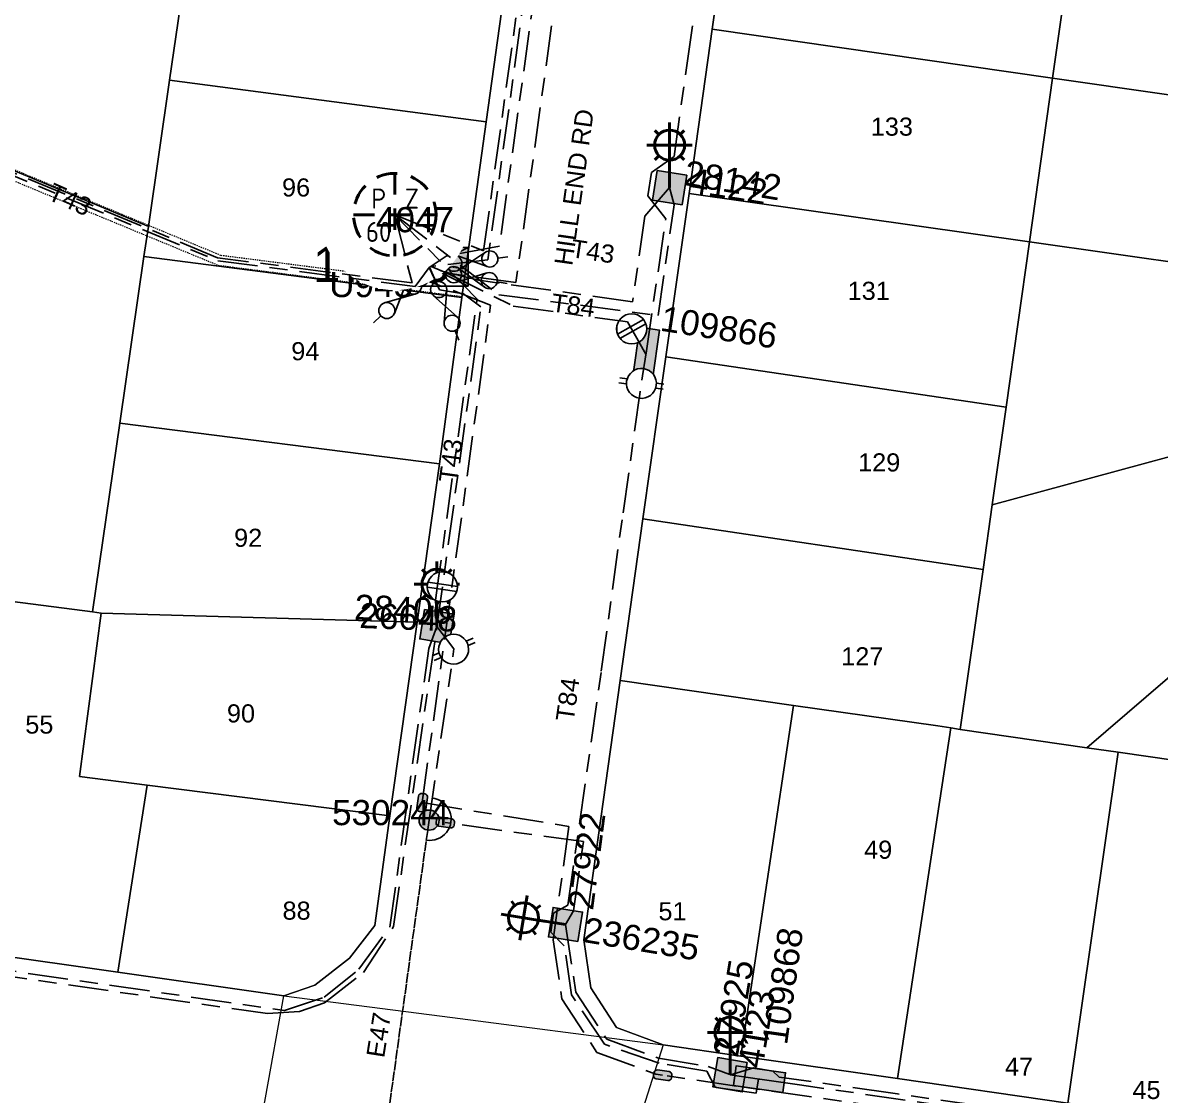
# Model space of a CAD drawing. Header units: metres. Extents: x 302360 to 303385, y 6262522 to 6263141.
# Drawn here: x 302754.4 to 302867.5, y 6262852.3 to 6262959 of the extents above; entities that cross this region are included whole.
import ezdxf
from ezdxf.enums import TextEntityAlignment as Align

# ---------------------------------------------------------------- set-up
doc = ezdxf.new("R2010")
doc.units = ezdxf.units.M
for name, pattern in [('Cable Exist OH', [1, 1, 0]), ('Cable Exist UG', [8.2, 4, -1.2, 1.8, -1.2]), ('Dash', [5, 3, -2]), ('HIDDEN', [0.375, 0.25, -0.125]), ('HIDDEN2', [0.1875, 0.125, -0.0625])]:
    doc.linetypes.add(name, pattern=pattern)
doc.layers.get('0').update_dxf_attribs({"color": 6})
for name, color, linetype, lineweight in [('Cadastre Land Parcels_SP_EXT', 9, 'Continuous', 5), ('Cadastre Other Property_SP_EXT', 9, 'HIDDEN', 5), ('Cadastre Roads_SP_EXT', 9, 'Continuous', 5)]:
    doc.layers.add(name, color=color, linetype=linetype, lineweight=lineweight)
for name, color, linetype in [('Equip_HV_EXT', 7, 'Continuous'), ('Equip_LV_EXT', 7, 'Continuous'), ('Equip_SL_EXT', 7, 'Continuous'), ('Equip_SP_SL_EXT', 7, 'Continuous'), ('Mains_HV_EXT', 7, 'Continuous'), ('Mains_LV_EXT', 7, 'Continuous'), ('Mains_LV_SL_EXT', 7, 'Continuous'), ('Mains_SL_EXT', 7, 'Continuous'), ('Sub_SP_EXT', 7, 'Continuous'), ('SupportsOH_SP_TR_HV_LV_SL_EXT', 7, 'Continuous'), ('SupportsUG_SP_LV_EXT', 7, 'Continuous'), ('SupportsUG_SP_LV_SL_EXT', 7, 'Continuous')]:
    doc.layers.add(name, color=color, linetype=linetype)
doc.styles.add('COLUMN_LABEL', font='arial.ttf')
doc.styles.add('iecARIAL', font='arial.ttf', dxfattribs={"height": 2})
doc.styles.add('IESYMBOL1', font='isocp.shx')
doc.styles.add('POLE_LABEL', font='arial.ttf')
doc.styles.add('SLCP_LABEL', font='arial.ttf', dxfattribs={"height": 3.5})
doc.styles.get("Standard").update_dxf_attribs({"font": 'arial.ttf'})
doc.styles.add('SWITCH_LABEL', font='arial.ttf', dxfattribs={"height": 2.5})

# ---------------------------------------------------------------- blocks, each defined once
blk = doc.blocks.new('SUB_PADMOUNT_EXT')
for points in [[(0, 0), (-3.84, 1.92), (-3.84, -1.92)], [(0, 0), (3.84, 1.92), (3.84, -1.92)]]:
    blk.add_hatch(color=256).paths.add_polyline_path(points)
for p, q in [((3.84, 1.92), (-3.84, -1.92)), ((-3.84, 1.92), (3.84, -1.92))]:
    blk.add_line(p, q)
blk.add_lwpolyline([(-3.84, -1.92), (3.84, -1.92), (3.84, 1.92), (-3.84, 1.92)], close=True)
for tag, height, flags, p in [('ASSET_NUM', 3.5, 8, (2, 2)), ('STREET_CODE', 0.2, 9, (1.5, 0)), ('CONSTRUCTED_VOLTAGE', 0.2, 9, (1.5, -0.2)), ('OPERATING_VOLTAGE', 0.2, 9, (1.5, -0.6)), ('ORIENTATION', 0.2, 9, (1.5, -0.8)), ('OWNED_BY', 0.2, 9, (1.5, -1)), ('OPERATED_BY', 0.2, 9, (1.5, -1.2)), ('NO_PHASES', 0.2, 9, (1.5, -0.4)), ('SECONDARY_VOLTAGE', 0.2, 9, (1.5, -1.6)), ('STATE', 0.2, 9, (1.5, -1.8)), ('SUBSTATION_TYPE', 0.2, 9, (1.5, -2.2)), ('MAINTAINED_BY', 0.2, 9, (1.5, -1.4)), ('PARENT', 0.2, 9, (1.5, -2)), ('STREETNAME', 0.2, 9, (1.5, -3)), ('SUBURB', 0.2, 9, (1.5, -3.2)), ('USAGE', 0.2, 9, (1.5, -2.4)), ('LEGEND', 0.2, 9, (1.5, -2.6)), ('LOCATION', 0.2, 9, (1.5, -2.8)), ('NOTES', 0.2, 9, (1.5, -3.4)), ('Z', 0.2, 1, (1.5, -3.6))]:
    blk.add_attdef(tag, text='', height=height, dxfattribs=dict(flags=flags)).set_placement(p, align=Align.MIDDLE_LEFT)
blk = doc.blocks.new('COLUMN_EXT')
blk.add_hatch(color=256).paths.add_polyline_path([(-1.49, 1.48), (-1.49, -1.49), (1.48, -1.49), (1.48, 1.48)])
blk.add_lwpolyline([(-1.49, -1.49), (1.48, -1.49), (1.48, 1.48), (-1.49, 1.48)], close=True)
for tag, height, style, flags, p in [('ASSET_NUM', 2.5, 'COLUMN_LABEL', 8, (2, 2)), ('STRUCTURE_PLANT_NUMBER', 0.2, 'POLE_LABEL', 9, (1.81, 0.03)), ('STREET_CODE', 0.2, 'COLUMN_LABEL', 9, (1.81, -0.2))]:
    blk.add_attdef(tag, text='', height=height, dxfattribs=dict(style=style, flags=flags)).set_placement(p, align=Align.MIDDLE_LEFT)
at = {"flags": 9}
for tag, p in [('COLUMN_TYPE', (1.81, -0.4)), ('OWNED_BY', (1.81, -0.6)), ('STATE', (1.81, -0.8)), ('USAGE', (1.81, -1)), ('LEGEND', (1.81, -1.2)), ('STREETNAME', (1.81, -1.6)), ('SUBURB', (1.81, -1.8)), ('LOCATION', (1.81, -1.4)), ('NOTES', (1.81, -2))]:
    blk.add_attdef(tag, text='', height=0.2, dxfattribs=at).set_placement(p, align=Align.MIDDLE_LEFT)
at = {"flags": 1}
blk.add_attdef('Z', (1.81, -2.35), '', height=0.2, dxfattribs=at)
blk = doc.blocks.new('PILLAR_EXT')
blk.add_hatch(color=256).paths.add_polyline_path([(-2.475, 0.99), (-2.475, -0.99), (2.475, -0.99), (2.475, 0.99)])
blk.add_lwpolyline([(-2.475, -0.99), (2.475, -0.99), (2.475, 0.99), (-2.475, 0.99)], close=True)
at = {"style": 'iecARIAL', "flags": 8}
blk.add_attdef('ASSET_NUM', (1.5, 3.5), '', height=2.5, dxfattribs=at)
for tag, p, flags in [('OWNED_BY', (0, -0.2), 9), ('STATE', (0, -0.4), 9), ('SUPPORT_TYPE', (0, -0.6), 9), ('USAGE', (0, -0.8), 9), ('LEGEND', (0, -1), 9), ('LOCATION', (0, -1.2), 9), ('STREETNAME', (0, -1.8), 9), ('SUBURB', (0, -2), 1), ('NOTES', (0, -1.4), 9), ('PARENT', (0, -1.6), 9)]:
    blk.add_attdef(tag, p, '', height=0.2, dxfattribs=dict(flags=flags))
blk = doc.blocks.new('SL_LANTERN_EXT')
at = {"lineweight": 40}
for p, q in [((-1.46, 5.68), (-1.06, 5.28)), ((0, 1.97), (0, 6.47)), ((1.46, 5.68), (1.06, 5.28)), ((-2.25, 4.22), (2.25, 4.22)), ((-1.46, 2.76), (-1.06, 3.16)), ((0, 0), (0, 2.72)), ((1.46, 2.76), (1.06, 3.16))]:
    blk.add_line(p, q, dxfattribs=at)
blk.add_circle((0, 4.22), 1.5, dxfattribs=at)
at = {"style": 'iecARIAL', "flags": 8}
blk.add_attdef('ASSET_NUM', (1.5, 1.5), '', height=2.5, dxfattribs=at)
for tag, p, height, flags in [('CONSTRUCTED_VOLTAGE', (0.98, -0.65), 0.2, 9), ('CONTROL_TYPE', (0.98, -0.85), 0.2, 9), ('LANTERN_PURPOSE', (0.98, -1.05), 0.2, 9), ('LANTERN_TYPE', (0.98, -1.25), 0.2, 9), ('LNUMBER', (2.18, -3.25), 2.5, 8), ('OPERATING_VOLTAGE', (0.98, -1.65), 0.2, 9), ('ORIENTATION', (0.98, -1.85), 0.2, 9), ('OWNED_BY', (0.98, -2.05), 0.2, 9), ('STATE', (0.98, -2.25), 0.2, 9), ('NO_PHASES', (0.98, -1.45), 0.2, 9), ('USAGE', (0.98, -2.45), 0.2, 9), ('CEXIST', (0.98, -2.65), 0.2, 9), ('CNEW', (0.98, -2.85), 0.2, 9), ('CNUMBER', (0.98, -3.05), 0.2, 9), ('CREMOVE', (0.98, -3.25), 0.2, 9), ('CREPLACE', (0.98, -3.45), 0.2, 9), ('LKINGHEIGHT', (0.98, -3.65), 0.2, 9), ('LBRACKET', (0.98, -3.85), 0.2, 9), ('LBRACKETVOCAB', (0.98, -4.05), 0.2, 9), ('LCATEGORY', (0.98, -4.25), 0.2, 9), ('LCHARGE1', (0.98, -4.45), 0.2, 9), ('LCHARGE1PERCENT', (0.98, -4.65), 0.2, 9), ('LCHARGE2', (0.98, -4.85), 0.2, 9), ('LCHARGE2PERCENT', (0.98, -5.05), 0.2, 9), ('LCHARGE3', (0.98, -5.25), 0.2, 9), ('LCHARGE3PERCENT', (0.98, -5.45), 0.2, 9), ('LEXIST', (0.98, -5.65), 0.2, 9), ('LLAMP', (0.98, -5.85), 0.2, 9), ('LLAMPVOCAB', (0.98, -6.05), 0.2, 9), ('LMAST', (0.98, -6.25), 0.2, 9), ('LMASTVOCAB', (0.98, -6.45), 0.2, 9), ('LNEW', (0.98, -6.65), 0.2, 9), ('LANTNUMBER', (0.98, -6.85), 0.2, 9), ('LOUTREACH', (0.98, -7.25), 0.2, 9), ('LOUTREACHVOCAB', (0.98, -7.45), 0.2, 9), ('LRATECODE', (0.98, -7.65), 0.2, 9), ('LREMOVE', (0.98, -7.85), 0.2, 9), ('LREPLACE', (0.98, -8.05), 0.2, 9), ('STREETNAME', (0.98, -9.25), 0.2, 9), ('LTYPE', (0.98, -8.25), 0.2, 9), ('LTYPEVOCAB', (0.98, -8.45), 0.2, 9), ('LEGEND', (0.98, -8.65), 0.2, 9), ('LOCATION', (0.98, -8.85), 0.2, 9), ('NOTES', (0.98, -9.05), 0.2, 9), ('SUBURB', (0.98, -9.45), 0.2, 1)]:
    blk.add_attdef(tag, p, '', height=height, dxfattribs=dict(flags=flags))
blk = doc.blocks.new('POLE_EXT')
blk.add_hatch(color=256).paths.add_polyline_path([(-1, 0, 1), (1, 0, 1)])
blk.add_lwpolyline([(-1, 0, 1), (1, 0, 1)], format="xyb", close=True)
for tag, height, flags, p in [('pNumber', 2.5, 8, (-17.84, 2.07)), ('OWNED_BY', 0.2, 9, (1.35, -0.4)), ('SPECIAL_USE', 0.2, 9, (1.35, -0.8)), ('STATE', 0.2, 9, (1.35, -1)), ('PARENT', 0.2, 9, (1.35, -0.6)), ('USAGE', 0.2, 9, (1.35, -1.2)), ('cLV', 0.2, 9, (1.35, -1.4)), ('hDepth', 0.2, 9, (1.35, -1.6)), ('hDia', 0.2, 9, (1.35, -1.8)), ('cHV', 0.2, 9, (1.35, -2)), ('LBRACKET', 0.2, 9, (1.35, -2.2)), ('cLinedev', 0.2, 9, (1.35, -3.4)), ('LExisting', 0.2, 9, (1.35, -2.4)), ('LANTNUMBER', 0.2, 9, (1.35, -2.6)), ('LOther', 0.2, 9, (1.35, -2.8)), ('LRemove', 0.2, 9, (1.35, -3)), ('LEGEND', 0.2, 9, (1.35, -3.2)), ('pExisting', 0.2, 9, (1.35, -3.8)), ('pFooting', 0.2, 9, (1.35, -4.4)), ('pNew', 0.2, 9, (1.35, -4.6)), ('LOCATION', 0.2, 9, (1.35, -3.6)), ('PFNUMBER', 0.2, 9, (1.35, -4)), ('NEWPFNUMBER', 0.2, 9, (1.35, -4.2)), ('pRelocate', 0.2, 9, (1.35, -5)), ('pRemove', 0.2, 9, (1.35, -5.2)), ('pReplace', 0.2, 9, (1.35, -5.4)), ('pStay', 0.2, 9, (1.35, -5.6)), ('pType', 0.2, 9, (1.35, -5.8)), ('cspan', 0.2, 9, (1.35, -6)), ('STREETNAME', 0.2, 9, (1.35, -6.2)), ('SUBURB', 0.2, 9, (1.35, -6.4)), ('NOTES', 0.2, 9, (1.35, -6.6)), ('MAINTAINED_BY', 0.2, 9, (1.36, -6.81)), ('OPERATED_BY', 0.2, 9, (1.36, -7.01))]:
    blk.add_attdef(tag, text='', height=height, dxfattribs=dict(flags=flags)).set_placement(p, align=Align.MIDDLE_LEFT)
at = {"style": 'POLE_LABEL'}
for tag, height, flags, p in [('ASSET_NUM', 2.5, 8, (2, 2)), ('STRUCTURE_PLANT_NUMBER', 0.2, 9, (1.35, 0.03)), ('STREET_CODE', 0.2, 9, (1.35, -0.2))]:
    blk.add_attdef(tag, text='', height=height, dxfattribs=dict(at, flags=flags)).set_placement(p, align=Align.MIDDLE_LEFT)
at = {"flags": 1}
blk.add_attdef('Z', (1.35, -7.33), '', height=0.2, dxfattribs=at)
blk = doc.blocks.new('HV_STJ_EXT')
h = blk.add_hatch(color=256)
edge = h.paths.add_edge_path()
edge.add_ellipse((-0.59, 0.13), major_axis=(0.226, 0.226), ratio=1, start_angle=45, end_angle=135)
edge.add_line((-0.91, 0.13), (-0.91, -0.13))
edge.add_ellipse((-0.59, -0.13), major_axis=(0.226, 0.226), ratio=1, start_angle=135, end_angle=225)
edge.add_line((-0.59, -0.45), (0.59, -0.45))
edge.add_ellipse((0.59, -0.13), major_axis=(-0.226, 0.226), ratio=1, start_angle=135, end_angle=225)
edge.add_line((0.91, -0.13), (0.91, 0.13))
edge.add_ellipse((0.59, 0.13), major_axis=(-0.226, 0.226), ratio=1, start_angle=225, end_angle=315)
edge.add_line((0.59, 0.45), (-0.59, 0.45))
blk.add_lwpolyline([(-0.91, 0.13), (-0.91, -0.13, 0.414214), (-0.59, -0.45), (0.59, -0.45, 0.414214), (0.91, -0.13), (0.91, 0.13, 0.414214), (0.59, 0.45), (-0.59, 0.45, 0.414214)], format="xyb", close=True)
for tag, flags, p in [('ORIENTATION', 9, (1.5, 0)), ('Z', 1, (1.5, -0.8)), ('USAGE', 9, (1.5, -0.2)), ('LEGEND', 9, (1.5, -0.4)), ('NOTES', 9, (1.5, -0.6))]:
    blk.add_attdef(tag, text='', height=0.2, dxfattribs=dict(flags=flags)).set_placement(p, align=Align.MIDDLE_LEFT)
blk = doc.blocks.new('SL_STJ_EXT')
h = blk.add_hatch(color=256)
edge = h.paths.add_edge_path()
edge.add_ellipse((-0.59, 0.13), major_axis=(0.226, 0.226), ratio=1, start_angle=45, end_angle=135)
edge.add_line((-0.91, 0.13), (-0.91, -0.13))
edge.add_ellipse((-0.59, -0.13), major_axis=(0.226, 0.226), ratio=1, start_angle=135, end_angle=225)
edge.add_line((-0.59, -0.45), (0.59, -0.45))
edge.add_ellipse((0.59, -0.13), major_axis=(-0.226, 0.226), ratio=1, start_angle=135, end_angle=225)
edge.add_line((0.91, -0.13), (0.91, 0.13))
edge.add_ellipse((0.59, 0.13), major_axis=(-0.226, 0.226), ratio=1, start_angle=225, end_angle=315)
edge.add_line((0.59, 0.45), (-0.59, 0.45))
blk.add_lwpolyline([(-0.91, 0.13), (-0.91, -0.13, 0.414214), (-0.59, -0.45), (0.59, -0.45, 0.414214), (0.91, -0.13), (0.91, 0.13, 0.414214), (0.59, 0.45), (-0.59, 0.45, 0.414214)], format="xyb", close=True)
at = {"flags": 1}
blk.add_attdef('Z', (0, 0), '', height=0.2, dxfattribs=at)
at = {"flags": 9}
for tag, p in [('ORIENTATION', (0, 0)), ('USAGE', (0, -0.2)), ('LEGEND', (0, -0.4)), ('NOTES', (0, -0.6))]:
    blk.add_attdef(tag, text='', height=0.2, dxfattribs=at).set_placement(p, align=Align.MIDDLE_LEFT)
blk = doc.blocks.new('LV_UG_LINKS_OPEN_EXT')
for p, q in [((-0.25, 1.47), (-0.25, 2.22)), ((0.25, 1.47), (0.25, 2.22)), ((-0.25, -1.47), (-0.25, -2.22)), ((0.25, -1.47), (0.25, -2.22))]:
    blk.add_line(p, q)
at = {"flags": 9}
for tag, p in [('ACTUAL_STATUS', (0, 0)), ('CONSTRUCTED_VOLTAGE', (0, -0.2)), ('OPERATING_VOLTAGE', (0, -0.6)), ('ORIENTATION', (0, -0.8)), ('STATE', (0, -1)), ('SWITCH_TYPE', (0, -1.2)), ('NO_PHASES', (0, -0.4)), ('USAGE', (0, -1.4)), ('NOTES', (0, -1.6))]:
    blk.add_attdef(tag, text='', height=0.2, dxfattribs=at).set_placement(p, align=Align.MIDDLE_LEFT)
at = {"flags": 1}
blk.add_attdef('Z', (0, 0), '', height=0.2, dxfattribs=at)
blk.add_wipeout([(-0.25, 1.47), (-0.43, 1.43), (-0.61, 1.36), (-0.77, 1.28), (-0.93, 1.17), (-1.07, 1.05), (-1.19, 0.9), (-1.29, 0.75), (-1.38, 0.58), (-1.44, 0.4), (-1.48, 0.22), (-1.49, 0.03), (-1.49, -0.16), (-1.45, -0.34), (-1.4, -0.52), (-1.32, -0.69), (-1.23, -0.85), (-1.11, -1), (-0.98, -1.13), (-0.83, -1.24), (-0.66, -1.34), (-0.49, -1.41), (-0.31, -1.46), (-0.13, -1.49), (0.06, -1.49), (0.25, -1.47), (0.43, -1.43), (0.61, -1.36), (0.77, -1.28), (0.93, -1.17), (1.07, -1.05), (1.19, -0.9), (1.29, -0.75), (1.38, -0.58), (1.44, -0.4), (1.48, -0.22), (1.49, -0.03), (1.49, 0.16), (1.45, 0.34), (1.4, 0.52), (1.32, 0.69), (1.23, 0.85), (1.11, 1), (0.98, 1.13), (0.83, 1.24), (0.66, 1.34), (0.49, 1.41), (0.31, 1.46), (0.13, 1.49), (-0.06, 1.49)])
blk.add_lwpolyline([(0, -1.49, 1), (0, 1.49, 1)], format="xyb", close=True)
blk = doc.blocks.new('LV_UG_LINKS_CLOSED_EXT')
blk.add_wipeout([(-1.06, 1.06), (-1.18, 0.92), (-1.29, 0.76), (-1.37, 0.59), (-1.43, 0.42), (-1.48, 0.23), (-1.49, 0.05), (-1.49, -0.14), (-1.46, -0.33), (-1.41, -0.51), (-1.33, -0.68), (-1.24, -0.84), (-1.12, -0.99), (-0.99, -1.12), (-0.84, -1.24), (-0.68, -1.33), (-0.51, -1.41), (-0.33, -1.46), (-0.14, -1.49), (0.05, -1.49), (0.23, -1.48), (0.42, -1.43), (0.59, -1.37), (0.76, -1.29), (0.92, -1.18), (1.06, -1.06), (1.18, -0.92), (1.29, -0.76), (1.37, -0.59), (1.43, -0.42), (1.48, -0.23), (1.49, -0.05), (1.49, 0.14), (1.46, 0.33), (1.41, 0.51), (1.33, 0.68), (1.24, 0.84), (1.12, 0.99), (0.99, 1.12), (0.84, 1.24), (0.68, 1.33), (0.51, 1.41), (0.33, 1.46), (0.14, 1.49), (-0.05, 1.49), (-0.23, 1.48), (-0.42, 1.43), (-0.59, 1.37), (-0.76, 1.29), (-0.92, 1.18)])
for p, q in [((-0.25, -1.48), (-0.25, 1.48)), ((0.25, -1.48), (0.25, 1.48))]:
    blk.add_line(p, q)
blk.add_circle((0, 0), 1.5)
at = {"flags": 9}
for tag, p in [('ACTUAL_STATUS', (0, 0)), ('CONSTRUCTED_VOLTAGE', (0, -0.2)), ('OPERATING_VOLTAGE', (0, -0.6)), ('ORIENTATION', (0, -0.8)), ('STATE', (0, -1)), ('SWITCH_TYPE', (0, -1.2)), ('NO_PHASES', (0, -0.4)), ('USAGE', (0, -1.4)), ('NOTES', (0, -1.6))]:
    blk.add_attdef(tag, text='', height=0.2, dxfattribs=at).set_placement(p, align=Align.MIDDLE_LEFT)
at = {"flags": 1}
blk.add_attdef('Z', (0, 0), '', height=0.2, dxfattribs=at)
blk = doc.blocks.new('LV_UG_DFUSE_CLOSED_EXT')
for points in [[(1, 0), (0, 0)], [(5.04, 0.73), (2.16, -0.72)], [(5.05, -0.71), (2.16, 0.72)], [(6.2, 0.01), (7.2, 0.01)]]:
    blk.add_lwpolyline(points)
for centre in [(1.8, 0), (5.4, 0.01)]:
    blk.add_circle(centre, 0.8)
at = {"flags": 9}
for tag, p in [('ACTUAL_STATUS', (0, 0)), ('CONSTRUCTED_VOLTAGE', (0, -0.2)), ('OPERATING_VOLTAGE', (0, -0.6)), ('ORIENTATION', (0, -0.8)), ('STATE', (0, -1)), ('SWITCH_TYPE', (0, -1.2)), ('NO_PHASES', (0, -0.4)), ('USAGE', (0, -1.4)), ('NOTES', (0, -1.6))]:
    blk.add_attdef(tag, text='', height=0.2, dxfattribs=at).set_placement(p, align=Align.MIDDLE_LEFT)
at = {"flags": 1}
blk.add_attdef('Z', (0, 0), '', height=0.2, dxfattribs=at)
blk = doc.blocks.new('SWG_HOLEC_SU_EXT')
blk.add_line((1.8, -2), (5.8, -2))
for points in [[(1, 0), (0, 0)], [(6.6, 0), (7.6, 0)]]:
    blk.add_lwpolyline(points)
for points in [[(1.8, -0.8, 1), (1.8, 0.8, 1)], [(5.8, -0.8, 1), (5.8, 0.8, 1)]]:
    blk.add_lwpolyline(points, format="xyb", close=True)
at = {"style": 'SWITCH_LABEL', "flags": 8}
blk.add_attdef('ASSET_NUM', text='', height=2.5, rotation=179.9544, dxfattribs=at).set_placement((-2.4, 0), align=Align.MIDDLE_LEFT)
at = {"flags": 1}
blk.add_attdef('Z', (0, 0), '', height=0.2, dxfattribs=at)
at = {"flags": 9}
for tag, p in [('ACTUAL_STATUS', (0, -0.4)), ('CONSTRUCTED_VOLTAGE', (0, -0.6)), ('OPERATING_VOLTAGE', (0, -1)), ('ORIENTATION', (0, -1.2)), ('NO_PHASES', (0, -0.8)), ('OWNED_BY', (0, -1.4)), ('STATE', (0, -1.8)), ('SWITCH_TYPE', (0, -2)), ('PARENT', (0, -1.6)), ('USAGE', (0, -2.2)), ('STREETNAME', (0, -2.6)), ('SUBURB', (0, -2.8)), ('LOCATION', (0, -2.4)), ('NOTES', (0, -3))]:
    blk.add_attdef(tag, text='', height=0.2, dxfattribs=at).set_placement(p, align=Align.MIDDLE_LEFT)
at = {"style": 'SWITCH_LABEL', "flags": 9}
blk.add_attdef('STREET_CODE', text='', height=0.2, dxfattribs=at).set_placement((0, -0.2), align=Align.MIDDLE_LEFT)
blk = doc.blocks.new('SLCP_ZELL_EXT')
blk.add_wipeout([(-0.24, 7.5), (-0.71, 7.47), (-1.17, 7.41), (-1.64, 7.32), (-2.09, 7.21), (-2.54, 7.06), (-2.98, 6.89), (-3.41, 6.69), (-3.82, 6.46), (-4.22, 6.21), (-4.6, 5.93), (-4.96, 5.63), (-5.31, 5.31), (-5.63, 4.96), (-5.93, 4.6), (-6.21, 4.22), (-6.46, 3.82), (-6.69, 3.41), (-6.89, 2.98), (-7.06, 2.54), (-7.21, 2.09), (-7.32, 1.64), (-7.41, 1.17), (-7.47, 0.71), (-7.5, 0.24), (-7.5, -0.24), (-7.47, -0.71), (-7.41, -1.17), (-7.32, -1.64), (-7.21, -2.09), (-7.06, -2.54), (-6.89, -2.98), (-6.69, -3.41), (-6.46, -3.82), (-6.21, -4.22), (-5.93, -4.6), (-5.63, -4.96), (-5.31, -5.31), (-4.96, -5.63), (-4.6, -5.93), (-4.22, -6.21), (-3.82, -6.46), (-3.41, -6.69), (-2.98, -6.89), (-2.54, -7.06), (-2.09, -7.21), (-1.64, -7.32), (-1.17, -7.41), (-0.71, -7.47), (-0.24, -7.5), (0.24, -7.5), (0.71, -7.47), (1.17, -7.41), (1.64, -7.32), (2.09, -7.21), (2.54, -7.06), (2.98, -6.89), (3.41, -6.69), (3.82, -6.46), (4.22, -6.21), (4.6, -5.93), (4.96, -5.63), (5.31, -5.31), (5.63, -4.96), (5.93, -4.6), (6.21, -4.22), (6.46, -3.82), (6.69, -3.41), (6.89, -2.98), (7.06, -2.54), (7.21, -2.09), (7.32, -1.64), (7.41, -1.17), (7.47, -0.71), (7.5, -0.24), (7.5, 0.24), (7.47, 0.71), (7.41, 1.17), (7.32, 1.64), (7.21, 2.09), (7.06, 2.54), (6.89, 2.98), (6.69, 3.41), (6.46, 3.82), (6.21, 4.22), (5.93, 4.6), (5.63, 4.96), (5.31, 5.31), (4.96, 5.63), (4.6, 5.93), (4.22, 6.21), (3.82, 6.46), (3.41, 6.69), (2.98, 6.89), (2.54, 7.06), (2.09, 7.21), (1.64, 7.32), (1.17, 7.41), (0.71, 7.47), (0.24, 7.5)])
at = {"linetype": 'Dash', "lineweight": 40, "ltscale": 0.7}
for p, q in [((0, 4.11), (0, -4.11)), ((-4.11, 0), (4.11, 0))]:
    blk.add_line(p, q, dxfattribs=at)
blk.add_circle((0, 0), 4.11, dxfattribs=at)
at = {"lineweight": 40, "style": 'IESYMBOL1'}
for s, p in [('P', (-1.6, 0)), ('Z', (1.7, 0)), ('60', (-1.61, -3.31))]:
    blk.add_text(s, height=2, dxfattribs=at).set_placement(p, align=Align.BOTTOM_CENTER)
at = {"style": 'SLCP_LABEL'}
for tag, height, flags, p in [('ASSET_NUM', 2.5, 8, (2, 2)), ('STREET_CODE', 0.2, 9, (0, -0.2))]:
    blk.add_attdef(tag, text='', height=height, dxfattribs=dict(at, flags=flags)).set_placement(p, align=Align.MIDDLE_LEFT)
at = {"flags": 1}
blk.add_attdef('Z', (0, 0), '', height=0.2, dxfattribs=at)
at = {"flags": 9}
for tag, p in [('CONSTRUCTED_VOLTAGE', (0, -0.4)), ('CONTROL_TYPE', (0, -0.6)), ('OPERATING_VOLTAGE', (0, -1)), ('ORIENTATION', (0, -1.2)), ('NO_PHASES', (0, -0.8)), ('OWNED_BY', (0, -1.4)), ('STATE', (0, -2)), ('USAGE', (0, -1.6)), ('LOCATION', (0, -1.8)), ('NOTES', (0, -2.2))]:
    blk.add_attdef(tag, text='', height=0.2, dxfattribs=at).set_placement(p, align=Align.MIDDLE_LEFT)

msp = doc.modelspace()

# ---------------------------------------------------------------- linework, layer by layer
at = {"layer": 'Cadastre Land Parcels_SP_EXT', "linetype": 'Continuous'}
for points in [[(302859.09, 6262969.57), (302825.23, 6262974.5), (302822.94, 6262958.37), (302856.82, 6262953.49), (302859.09, 6262969.57)], [(302802.92, 6262966.77), (302771.54, 6262970.85), (302770.68, 6262964.89), (302768.98, 6262953.28), (302800.46, 6262949.15), (302802.92, 6262966.77)], [(302892.65, 6262964.69), (302859.09, 6262969.57), (302856.82, 6262953.49), (302890.36, 6262948.66), (302892.65, 6262964.69)], [(302770.68, 6262964.89), (302743.91, 6262968.67), (302743.85, 6262965.45), (302744.03, 6262963.98), (302744.31, 6262962.52), (302744.67, 6262961.07), (302745.13, 6262959.66), (302745.68, 6262958.28), (302746.05, 6262957.34), (302746.34, 6262956.38), (302746.56, 6262955.4), (302746.71, 6262954.41), (302746.77, 6262953.41), (302746.76, 6262952.4), (302746.68, 6262951.4), (302746.51, 6262950.41), (302746.27, 6262949.44), (302745.96, 6262948.48), (302745.59, 6262947.56), (302766.88, 6262938.74), (302768.98, 6262953.28), (302770.68, 6262964.89)], [(302856.82, 6262953.49), (302822.94, 6262958.37), (302820.66, 6262942.01), (302854.51, 6262937.19), (302856.82, 6262953.49)], [(302800.46, 6262949.15), (302768.98, 6262953.28), (302766.88, 6262938.74), (302766.43, 6262935.73), (302798.07, 6262931.67), (302800.46, 6262949.15)], [(302890.36, 6262948.66), (302856.82, 6262953.49), (302854.51, 6262937.19), (302888.08, 6262932.41), (302888.28, 6262933.22), (302888.39, 6262934.06), (302888.42, 6262934.9), (302890.36, 6262948.66)], [(302761.31, 6262900.38), (302764.04, 6262919.17), (302766.43, 6262935.73), (302766.88, 6262938.74), (302745.59, 6262947.56), (302745.13, 6262946.64), (302744.61, 6262945.76), (302744.03, 6262944.93), (302743.37, 6262944.15), (302742.64, 6262943.44), (302741.89, 6262942.79), (302747.94, 6262937.61), (302743.33, 6262902.7), (302761.31, 6262900.38)], [(302854.51, 6262937.19), (302820.66, 6262942.01), (302818.36, 6262925.76), (302852.19, 6262920.75), (302854.51, 6262937.19)], [(302888.08, 6262932.41), (302854.51, 6262937.19), (302852.19, 6262920.75), (302850.81, 6262911.05), (302883.53, 6262919.91), (302883.52, 6262920.94), (302883.61, 6262921.97), (302883.78, 6262923), (302884.02, 6262924), (302884.35, 6262924.99), (302884.74, 6262925.94), (302885.22, 6262926.87), (302885.76, 6262927.75), (302886.29, 6262928.44), (302886.77, 6262929.17), (302887.19, 6262929.94), (302887.55, 6262930.73), (302887.84, 6262931.55), (302888.08, 6262932.41)], [(302798.07, 6262931.67), (302766.43, 6262935.73), (302764.04, 6262919.17), (302795.82, 6262915.11), (302798.07, 6262931.67)], [(302852.19, 6262920.75), (302818.36, 6262925.76), (302816.07, 6262909.63), (302849.91, 6262904.62), (302850.81, 6262911.05), (302852.19, 6262920.75)], [(302888.08, 6262910.8), (302887.36, 6262911.42), (302886.69, 6262912.1), (302886.07, 6262912.83), (302885.52, 6262913.61), (302885.02, 6262914.42), (302884.59, 6262915.28), (302884.23, 6262916.16), (302883.94, 6262917.07), (302883.72, 6262918.01), (302883.58, 6262918.95), (302883.53, 6262919.91), (302850.81, 6262911.05), (302849.91, 6262904.62), (302847.61, 6262888.69), (302860.23, 6262886.86), (302888.08, 6262910.8)], [(302762.19, 6262900.26), (302793.62, 6262899.37), (302795.82, 6262915.11), (302764.04, 6262919.17), (302761.31, 6262900.38), (302762.19, 6262900.26)], [(302860.23, 6262886.86), (302863.35, 6262886.42), (302880.09, 6262884.02), (302896.35, 6262881.64), (302899.88, 6262881.22), (302899.88, 6262881.48), (302899.95, 6262908.51), (302898, 6262908.23), (302896.04, 6262907.94), (302895.09, 6262907.98), (302894.13, 6262908.08), (302893.19, 6262908.26), (302892.27, 6262908.52), (302891.37, 6262908.84), (302890.49, 6262909.23), (302889.65, 6262909.69), (302888.84, 6262910.21), (302888.08, 6262910.8), (302860.23, 6262886.86)], [(302849.91, 6262904.62), (302816.07, 6262909.63), (302813.79, 6262893.55), (302831.06, 6262891.06), (302845.39, 6262889.06), (302846.69, 6262888.87), (302847.61, 6262888.69), (302849.91, 6262904.62)], [(302763.84, 6262864.54), (302766.74, 6262883.16), (302760.01, 6262884.02), (302762.19, 6262900.26), (302761.31, 6262900.38), (302743.33, 6262902.7), (302742.12, 6262902.88), (302737.52, 6262868.28), (302763.84, 6262864.54)], [(302790.89, 6262880.11), (302793.62, 6262899.37), (302762.19, 6262900.26), (302760.01, 6262884.02), (302766.74, 6262883.16), (302790.89, 6262880.11)], [(302831.06, 6262891.06), (302813.79, 6262893.55), (302810.18, 6262867.78), (302810.88, 6262862.99), (302813.45, 6262859.04), (302818.09, 6262857.33), (302825.82, 6262856.19), (302831.06, 6262891.06)], [(302846.69, 6262888.87), (302845.39, 6262889.06), (302831.06, 6262891.06), (302825.82, 6262856.19), (302841.39, 6262853.96), (302846.69, 6262888.87)], [(302847.61, 6262888.69), (302846.69, 6262888.87), (302841.39, 6262853.96), (302858.32, 6262851.52), (302863.35, 6262886.42), (302860.23, 6262886.86), (302847.61, 6262888.69)], [(302880.09, 6262884.02), (302863.35, 6262886.42), (302858.32, 6262851.52), (302871.97, 6262849.57), (302875.16, 6262849.12), (302880.09, 6262884.02)], [(302780.34, 6262862.2), (302783.42, 6262863.26), (302786.87, 6262865.93), (302789.41, 6262869.18), (302790.89, 6262880.11), (302766.74, 6262883.16), (302763.84, 6262864.54), (302780.34, 6262862.2)]]:
    msp.add_lwpolyline(points, close=True, dxfattribs=at)
at = {"layer": 'Cadastre Other Property_SP_EXT', "linetype": 'HIDDEN2'}
msp.add_lwpolyline([(302745.13, 6262946.73), (302773.83, 6262934.87), (302798.07, 6262931.76), (302798.44, 6262934.48), (302792.99, 6262935.18), (302792.75, 6262933.45), (302774.09, 6262935.84), (302745.59, 6262947.65), (302745.13, 6262946.73)], close=True, dxfattribs=at)
at = {"layer": 'Cadastre Roads_SP_EXT', "linetype": 'Continuous'}
for points in [[(302802.92, 6262966.77), (302800.46, 6262949.15), (302798.07, 6262931.67), (302795.82, 6262915.11), (302793.62, 6262899.37), (302790.89, 6262880.11), (302789.41, 6262869.18), (302786.87, 6262865.93), (302783.42, 6262863.26), (302780.34, 6262862.2), (302796.09, 6262860.17), (302818.09, 6262857.33), (302813.45, 6262859.04), (302810.88, 6262862.99), (302810.18, 6262867.78), (302813.79, 6262893.55), (302816.07, 6262909.63), (302818.36, 6262925.76), (302820.66, 6262942.01), (302822.94, 6262958.37), (302825.23, 6262974.5)], [(302651.97, 6262859.21), (302667.13, 6262857.16), (302684.84, 6262854.74), (302702.54, 6262852.31), (302717.39, 6262850.32), (302735.65, 6262847.83), (302776.77, 6262842.23), (302778.52, 6262852.05), (302780.34, 6262862.2), (302763.84, 6262864.54), (302737.52, 6262868.28), (302722.16, 6262870.48), (302720.84, 6262870.56), (302719.06, 6262870.67), (302703.83, 6262872.77), (302688.46, 6262874.87), (302589.17, 6262888.55)], [(302871.97, 6262849.57), (302858.32, 6262851.52), (302841.39, 6262853.96), (302825.82, 6262856.19), (302825.82, 6262856.19), (302818.09, 6262857.33), (302814.78, 6262846.88), (302811.23, 6262835.65), (302828.36, 6262833.42), (302841.23, 6262831.75), (302857.08, 6262829.72), (302872.36, 6262827.75)]]:
    msp.add_lwpolyline(points, dxfattribs=at)
at = {"layer": 'Mains_HV_EXT', "linetype": 'Cable Exist UG'}
for points in [[(302794.11, 6262881.41), (302808.7, 6262879.05), (302808.7, 6262879.05), (302807.15, 6262867.77), (302808, 6262861.91), (302811.48, 6262856.57), (302817.34, 6262854.41), (302818.03, 6262854.3)], [(302935.85, 6262850.4), (302933.97, 6262850.42), (302933.97, 6262850.42), (302932.48, 6262838.28), (302932.48, 6262838.28), (302911.08, 6262841.14), (302894.53, 6262843.51), (302893.1, 6262843.62), (302891.19, 6262843.76), (302874.74, 6262846.15), (302871.55, 6262846.6), (302857.89, 6262848.55), (302840.96, 6262850.99), (302825.39, 6262853.22), (302818.02, 6262854.31)]]:
    msp.add_lwpolyline(points, dxfattribs=at)
at = {"layer": 'Mains_LV_EXT', "linetype": 'Continuous'}
msp.add_lwpolyline([(302794.53, 6262877.69, 1.036494), (302795.1, 6262881.86)], format="xyb", dxfattribs=at)
at = {"layer": 'Mains_LV_EXT', "linetype": 'Cable Exist OH'}
msp.add_lwpolyline([(302788.32, 6262832.99), (302794.8, 6262879.67)], dxfattribs=at)
at = {"layer": 'Mains_LV_EXT', "linetype": 'Cable Exist UG'}
for points in [[(302827.66, 6262853.92), (302824.75, 6262854.35)], [(302888.34, 6262845.18), (302886.08, 6262844.16), (302886.08, 6262844.16), (302875.13, 6262845.76), (302874.63, 6262847.12), (302831.64, 6262853.34), (302831.64, 6262853.34), (302827.49, 6262853.94)]]:
    msp.add_lwpolyline(points, dxfattribs=at)
at = {"layer": 'Mains_LV_SL_EXT', "linetype": 'Cable Exist UG'}
msp.add_lwpolyline([(302888.37, 6262845.17), (302887, 6262843.68), (302887, 6262843.68), (302874.78, 6262845.48), (302874.01, 6262847.76), (302874.01, 6262847.76), (302871.76, 6262848.09), (302858.25, 6262850.01), (302857.78, 6262850.08), (302857.78, 6262850.08), (302841.38, 6262852.45), (302840.91, 6262852.52), (302840.91, 6262852.52), (302829.63, 6262854.1), (302828.98, 6262854.71), (302827.1, 6262855.02), (302824.78, 6262854.35)], dxfattribs=at)
at = {"layer": 'Mains_SL_EXT', "linetype": 'Cable Exist UG'}
for points in [[(302808.36, 6262869.29), (302809.16, 6262870.64), (302810.16, 6262877.53), (302796.41, 6262879.42)], [(302808.36, 6262869.29), (302809.39, 6262862.56), (302812.48, 6262857.89), (302817.61, 6262855.99), (302822.57, 6262855.15), (302824.72, 6262854.38)]]:
    msp.add_lwpolyline(points, dxfattribs=at)

# ---------------------------------------------------------------- block references
at = {"layer": 'Equip_HV_EXT'}
ref = msp.add_blockref('SWG_HOLEC_SU_EXT', (302796.51, 6262935.77), dxfattribs=dict(at, rotation=190.456250634177))
ref.add_attrib('ASSET_NUM', 'U947', dxfattribs={"layer": '0', "height": 2.5, "style": 'SWITCH_LABEL'}).set_placement((302794.11, 6262937.02), align=Align.BOTTOM_RIGHT)
ref = msp.add_blockref('SWG_HOLEC_SU_EXT', (302795.6, 6262932.95), dxfattribs=dict(at, rotation=159.3762844940012))
ref.add_attrib('ASSET_NUM', 'U945', dxfattribs={"layer": '0', "height": 2.5, "style": 'SWITCH_LABEL'}).set_placement((302793.21, 6262934.2), align=Align.TOP_RIGHT)
ref = msp.add_blockref('SWG_HOLEC_SU_EXT', (302796.59, 6262934.07), dxfattribs=dict(at, rotation=172.6285516928427))
ref.add_attrib('ASSET_NUM', 'U946', dxfattribs={"layer": '0', "height": 2.5, "style": 'SWITCH_LABEL'}).set_placement((302794.19, 6262935.32), align=Align.MIDDLE_RIGHT)
for p, rotation in [((302794.11, 6262881.41), 81.85073518649943), ((302818.03, 6262854.29), 351.8250527495054)]:
    msp.add_blockref('HV_STJ_EXT', p, dxfattribs=dict(at, rotation=rotation))
at = {"layer": 'Equip_LV_EXT'}
for p, rotation in [((302795.48, 6262934.86), 6.652144860891051), ((302794.59, 6262934), 222.1781509307652), ((302795.09, 6262934.12), 291.6099938413529), ((302795.46, 6262934.24), 350.3217670957051)]:
    msp.add_blockref('LV_UG_DFUSE_CLOSED_EXT', p, dxfattribs=dict(at, rotation=rotation))
at = {"layer": 'Equip_SL_EXT', "rotation": 351.6341140195956}
msp.add_blockref('SL_STJ_EXT', (302796.41, 6262879.43), dxfattribs=at)
at = {"layer": 'Equip_SP_SL_EXT'}
ref = msp.add_blockref('SL_LANTERN_EXT', (302818.72, 6262942.6), dxfattribs=at)
ref.add_attrib('ASSET_NUM', '28142', dxfattribs={"layer": '0', "height": 2.5, "rotation": 350.7763, "style": 'iecARIAL'}).set_placement((302820.22, 6262944.1), align=Align.MIDDLE_LEFT)
ref = msp.add_blockref('SL_LANTERN_EXT', (302795.58, 6262898.92), dxfattribs=at)
ref.add_attrib('ASSET_NUM', '28406', dxfattribs={"layer": '0', "height": 2.5, "rotation": 357.2639, "style": 'iecARIAL'}).set_placement((302797.08, 6262900.42), align=Align.MIDDLE_RIGHT)
ref = msp.add_blockref('SL_LANTERN_EXT', (302808.36, 6262869.29), dxfattribs=dict(at, rotation=80.95757226675879))
ref.add_attrib('ASSET_NUM', '27922', dxfattribs={"layer": '0', "height": 2.5, "rotation": 82.5983, "style": 'iecARIAL'}).set_placement((302809.86, 6262870.79), align=Align.MIDDLE_LEFT)
ref = msp.add_blockref('SL_LANTERN_EXT', (302824.73, 6262854.34), dxfattribs=at)
ref.add_attrib('ASSET_NUM', '27925', dxfattribs={"layer": '0', "height": 2.5, "rotation": 80.3855, "style": 'iecARIAL'}).set_placement((302826.23, 6262855.84), align=Align.BOTTOM_LEFT)
at = {"layer": 'Sub_SP_EXT'}
ref = msp.add_blockref('SUB_PADMOUNT_EXT', (302794.84, 6262934.71), dxfattribs=at)
ref.add_attrib('ASSET_NUM', '17103', dxfattribs={"layer": '0', "height": 3.5}).set_placement((302796.84, 6262934.96), align=Align.MIDDLE_RIGHT)
at = {"layer": 'SupportsOH_SP_TR_HV_LV_SL_EXT'}
ref = msp.add_blockref('POLE_EXT', (302794.8, 6262879.67), dxfattribs=at)
ref.add_attrib('ASSET_NUM', '530244', dxfattribs={"layer": '0', "height": 2.5, "style": 'POLE_LABEL'}).set_placement((302796.8, 6262880.42), align=Align.MIDDLE_RIGHT)
at = {"layer": 'SupportsUG_SP_LV_EXT'}
ref = msp.add_blockref('PILLAR_EXT', (302816.38, 6262926.11), dxfattribs=dict(at, rotation=261.9667625486845))
ref.add_attrib('ASSET_NUM', '109866', dxfattribs={"layer": '0', "height": 2.5, "rotation": 351.0468, "style": 'iecARIAL'}).set_placement((302817.88, 6262929.61), align=Align.MIDDLE_LEFT)
ref = msp.add_blockref('PILLAR_EXT', (302827.66, 6262853.91), dxfattribs=dict(at, rotation=351.8459569038289))
ref.add_attrib('ASSET_NUM', '109868', dxfattribs={"layer": '0', "height": 2.5, "rotation": 82.0243, "style": 'iecARIAL'}).set_placement((302829.16, 6262857.41), align=Align.MIDDLE_LEFT)
at = {"layer": 'SupportsUG_SP_LV_SL_EXT'}
ref = msp.add_blockref('COLUMN_EXT', (302818.72, 6262942.6), dxfattribs=dict(at, rotation=81.00759239173077))
ref.add_attrib('ASSET_NUM', '4122', dxfattribs={"layer": '0', "height": 2.5, "rotation": 350.971, "style": 'COLUMN_LABEL'}).set_placement((302820.73, 6262943.35), align=Align.MIDDLE_LEFT)
ref = msp.add_blockref('COLUMN_EXT', (302795.58, 6262898.92), dxfattribs=dict(at, rotation=260.788363438755))
ref.add_attrib('ASSET_NUM', '26648', dxfattribs={"layer": '0', "height": 2.5, "rotation": 357.8177, "style": 'COLUMN_LABEL'}).set_placement((302797.58, 6262899.67), align=Align.MIDDLE_RIGHT)
ref = msp.add_blockref('COLUMN_EXT', (302808.36, 6262869.29), dxfattribs=dict(at, rotation=80.95757226675879))
ref.add_attrib('ASSET_NUM', '236235', dxfattribs={"layer": '0', "height": 2.5, "rotation": 350.6776, "style": 'COLUMN_LABEL'}).set_placement((302810.36, 6262870.04), align=Align.TOP_LEFT)
ref = msp.add_blockref('COLUMN_EXT', (302824.73, 6262854.34), dxfattribs=dict(at, rotation=170.430929510118))
ref.add_attrib('ASSET_NUM', '4123', dxfattribs={"layer": '0', "height": 2.5, "rotation": 80.5396, "style": 'COLUMN_LABEL'}).set_placement((302826.73, 6262855.09), align=Align.MIDDLE_LEFT)

# ---------------------------------------------------------------- texts
at = {"layer": 'Cadastre Land Parcels_SP_EXT'}
for s, p in [('133', (302838.73, 6262947.76)), ('96', (302780.17, 6262941.71)), ('131', (302836.43, 6262931.43)), ('94', (302781.09, 6262925.42)), ('129', (302837.47, 6262914.36)), ('92', (302775.4, 6262906.86)), ('127', (302835.79, 6262895.07)), ('90', (302774.69, 6262889.39)), ('55', (302754.63, 6262888.28)), ('49', (302838.07, 6262875.83)), ('88', (302780.22, 6262869.77)), ('51', (302817.61, 6262869.71)), ('47', (302852.08, 6262854.25)), ('45', (302864.76, 6262851.93))]:
    msp.add_text(s, height=1.8, dxfattribs=at).set_placement(p)
at = {"layer": 'Cadastre Roads_SP_EXT'}
msp.add_text('HILL END RD', height=1.8, rotation=82.0366, dxfattribs=at).set_placement((302809.03, 6262934.76))
at = {"layer": 'Mains_LV_EXT'}
for s, rotation, p in [('T43', 336.0277, (302756.72, 6262941.47)), ('T43', 351.3679, (302808.81, 6262935.69)), ('T84', 352.1809, (302806.87, 6262930.29)), ('T43', 82.1479, (302797.54, 6262913.17)), ('T84', 82.0374, (302809.17, 6262889.41)), ('E47', 81.0195, (302790.32, 6262855.95))]:
    msp.add_text(s, height=1.8, rotation=rotation, dxfattribs=at).set_placement(p)

# ---------------------------------------------------------------- next in the draw order: block references
at = {"layer": 'Equip_LV_EXT'}
for name, p, rotation in [('LV_UG_LINKS_CLOSED_EXT', (302814.95, 6262928.54), 299.5577652675378), ('LV_UG_LINKS_OPEN_EXT', (302815.92, 6262923.11), 261.7660052033884), ('LV_UG_LINKS_CLOSED_EXT', (302796.12, 6262902.88), 82.17806330923742), ('LV_UG_LINKS_OPEN_EXT', (302797.24, 6262896.67), 293.6091025759033)]:
    msp.add_blockref(name, p, dxfattribs=dict(at, rotation=rotation))
at = {"layer": 'Equip_SL_EXT'}
ref = msp.add_blockref('SLCP_ZELL_EXT', (302791.39, 6262939.9), dxfattribs=at)
ref.add_attrib('ASSET_NUM', '4047', dxfattribs={"layer": '0', "height": 2.5, "style": 'SLCP_LABEL'}).set_placement((302793.39, 6262940.65), align=Align.TOP_CENTER)

# ---------------------------------------------------------------- next in the draw order: linework, layer by layer
at = {"layer": 'Mains_HV_EXT', "linetype": 'Cable Exist UG'}
for points in [[(302814.91, 6263031.25), (302801.79, 6262936.76), (302796.51, 6262935.77), (302794.81, 6262934.65)], [(302816, 6263023.65), (302803.44, 6262933.16), (302796.59, 6262934.07), (302794.99, 6262934.76)], [(302794.11, 6262881.41), (302800.92, 6262930.91), (302795.6, 6262932.95), (302794.81, 6262934.65)]]:
    msp.add_lwpolyline(points, dxfattribs=at)
at = {"layer": 'Mains_LV_EXT', "linetype": 'Cable Exist UG'}
for points in [[(302816.38, 6262926.11), (302818.34, 6262939.48), (302818.34, 6262939.48), (302816.57, 6262941.77), (302816.91, 6262944.09), (302816.91, 6262944.09), (302819.16, 6262945.68), (302820.43, 6262954.74), (302820.43, 6262954.74), (302823.33, 6262975.34), (302823.33, 6262975.34), (302827.18, 6263002.57), (302827.18, 6263002.57), (302828.1, 6263009.05)], [(302807.2, 6262982.87), (302800.65, 6262935.41), (302794.99, 6262934.76)], [(302730.37, 6262942.54), (302735.34, 6262942.1), (302738.89, 6262943.12), (302741.11, 6262944.74), (302743.57, 6262947.89), (302773.77, 6262935.32), (302793.42, 6262932.74), (302794.81, 6262934.65)], [(302818.72, 6262942.6), (302816.25, 6262939.76), (302815.03, 6262931.24), (302799.84, 6262933.37), (302794.9, 6262934.55)], [(302795.58, 6262898.92), (302799.96, 6262930.73), (302798.22, 6262932.04), (302795.83, 6262932.43), (302794.84, 6262934.68)], [(302796.59, 6262934.07), (302803.17, 6262930.8), (302803.17, 6262930.8), (302814.55, 6262929.24), (302816.37, 6262926.04)], [(302827.58, 6262853.93), (302827.32, 6262852.51), (302823.25, 6262853.1), (302823.25, 6262853.1), (302822.43, 6262854.7), (302817.68, 6262855.5), (302812.23, 6262857.37), (302808.96, 6262862.28), (302808.25, 6262867.17), (302806.9, 6262868.53), (302807.16, 6262870.43), (302808.61, 6262871.2), (302811.92, 6262894.5), (302811.92, 6262894.5), (302814.09, 6262910.25), (302814.09, 6262910.25), (302815.96, 6262923.45), (302816.38, 6262926.15)], [(302742.7, 6262865.63), (302778.71, 6262860.42), (302781.92, 6262860.64), (302784.38, 6262861.49), (302788.29, 6262864.51), (302791.26, 6262869.09), (302795.58, 6262898.92)], [(302794.8, 6262879.67), (302797.27, 6262896.7), (302795.58, 6262898.92)]]:
    msp.add_lwpolyline(points, dxfattribs=at)
at = {"layer": 'Mains_SL_EXT', "linetype": 'Cable Exist UG'}
for points in [[(302791.39, 6262939.9), (302800.22, 6262936.3), (302806.36, 6262980.47), (302807.2, 6262982.87)], [(302791.39, 6262939.9), (302793.11, 6262933.11), (302773.74, 6262935.62), (302744.28, 6262947.91), (302741.9, 6262944.9), (302738.88, 6262942.59), (302736.12, 6262941.66), (302732.47, 6262941.34), (302730.33, 6262942.56)], [(302791.39, 6262939.9), (302801.72, 6262931.94), (302817.59, 6262929.88), (302819.17, 6262940.88), (302818.72, 6262942.6)], [(302795.58, 6262898.92), (302795.44, 6262901.57), (302799.57, 6262931.51), (302791.39, 6262939.9)], [(302736.75, 6262866.38), (302738.68, 6262866.78), (302780.41, 6262860.73), (302784.35, 6262862.06), (302787.8, 6262864.83), (302790.9, 6262869.03), (302794.76, 6262896.74), (302795.58, 6262898.92)]]:
    msp.add_lwpolyline(points, dxfattribs=at)

doc.saveas('drawing.dxf')
